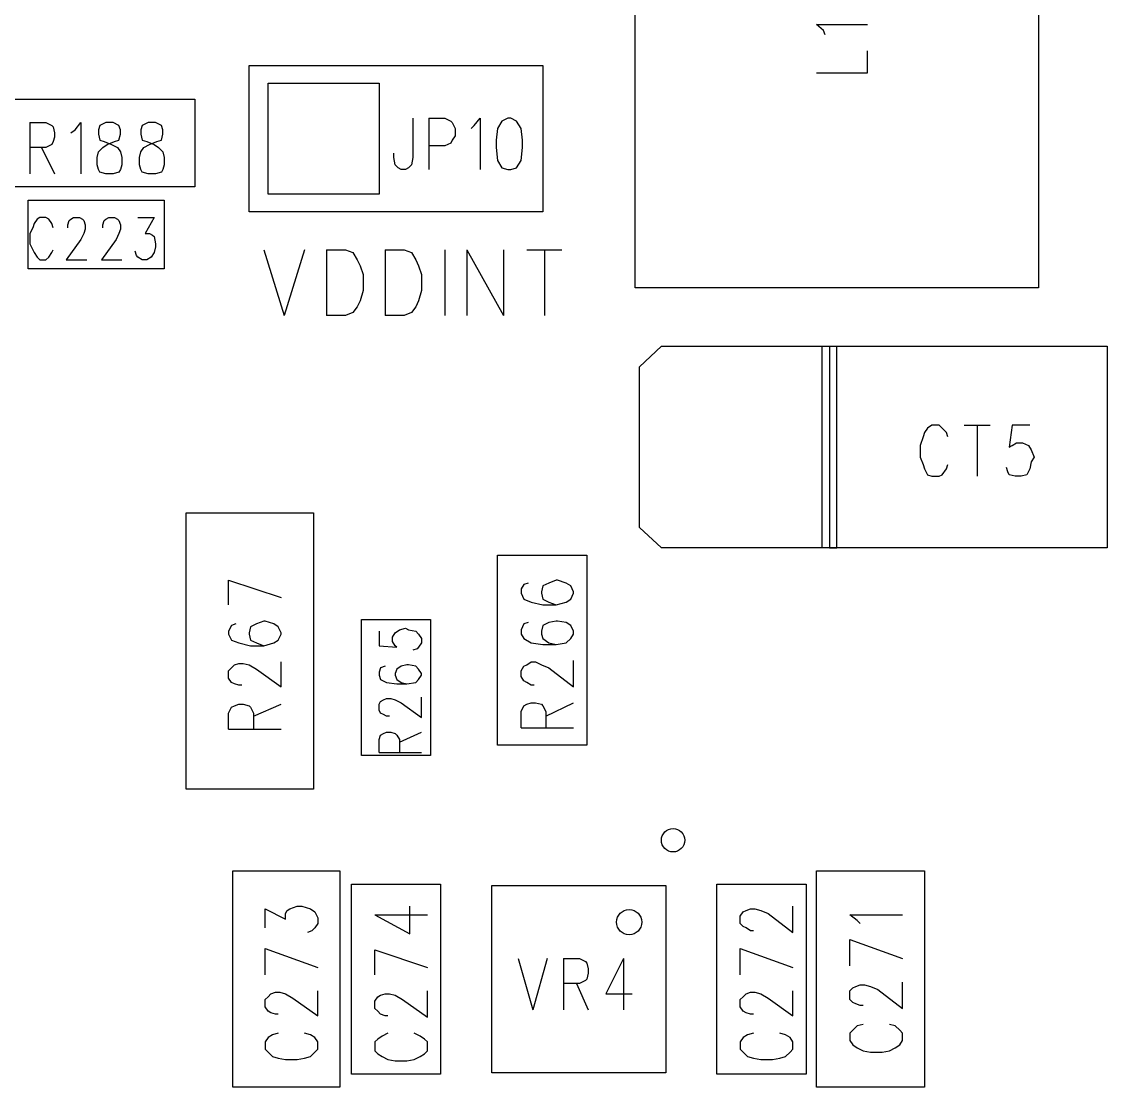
# Model space of a CAD drawing. Extents: x 11.9 to 28.1, y 10.8 to 21.2.
# Drawn here: x 17.841 to 18.584, y 17.892 to 18.621 of the extents above; entities that cross this region are included whole.
import ezdxf

# ---------------------------------------------------------------- set-up
doc = ezdxf.new("R2010")
doc.units = 0
doc.header["$MEASUREMENT"] = 0
doc.layers.add('LAYNR1', color=2, linetype='Continuous')

msp = doc.modelspace()

# ---------------------------------------------------------------- linework, layer by layer
at = {"layer": 'LAYNR1', "color": 7}
for points in [[(18.537, 18.739), (18.537, 18.439), (18.261, 18.439), (18.261, 18.77), (18.503, 18.77), (18.503, 18.739), (18.537, 18.739)], [(17.899, 18.552), (17.895, 18.55), (17.894, 18.547), (17.894, 18.544), (17.895, 18.54), (17.898, 18.539), (17.903, 18.537), (17.907, 18.535), (17.909, 18.532), (17.91, 18.528), (17.91, 18.523), (17.909, 18.52), (17.908, 18.518), (17.904, 18.517), (17.899, 18.517), (17.895, 18.518), (17.894, 18.52), (17.893, 18.523), (17.893, 18.528), (17.894, 18.532), (17.897, 18.535), (17.9, 18.537), (17.905, 18.539), (17.908, 18.54), (17.909, 18.544), (17.909, 18.547), (17.908, 18.55), (17.904, 18.552), (17.899, 18.552)], [(17.928, 18.552), (17.924, 18.55), (17.923, 18.547), (17.923, 18.544), (17.924, 18.54), (17.927, 18.539), (17.932, 18.537), (17.935, 18.535), (17.938, 18.532), (17.939, 18.528), (17.939, 18.523), (17.938, 18.52), (17.937, 18.518), (17.933, 18.517), (17.928, 18.517), (17.924, 18.518), (17.923, 18.52), (17.922, 18.523), (17.922, 18.528), (17.923, 18.532), (17.925, 18.535), (17.929, 18.537), (17.934, 18.539), (17.937, 18.54), (17.938, 18.544), (17.938, 18.547), (17.937, 18.55), (17.933, 18.552), (17.928, 18.552)], [(18.174, 18.555), (18.17, 18.553), (18.167, 18.548), (18.166, 18.54), (18.166, 18.535), (18.167, 18.526), (18.17, 18.521), (18.174, 18.52), (18.176, 18.52), (18.18, 18.521), (18.183, 18.526), (18.184, 18.535), (18.184, 18.54), (18.183, 18.548), (18.18, 18.553), (18.176, 18.555), (18.174, 18.555)]]:
    msp.add_lwpolyline(points, close=True, dxfattribs=at)
for points in [[(18.39, 18.615), (18.385, 18.619)], [(18.385, 18.619), (18.42, 18.619)], [(18.391, 18.612), (18.39, 18.615)], [(18.42, 18.586), (18.42, 18.601)], [(17.997, 18.591), (18.198, 18.591)], [(17.997, 18.491), (17.997, 18.591)], [(18.198, 18.591), (18.198, 18.491)], [(18.385, 18.586), (18.42, 18.586)], [(18.01, 18.579), (18.086, 18.579)], [(18.01, 18.503), (18.01, 18.579)], [(18.086, 18.579), (18.086, 18.503)], [(17.83, 18.568), (17.96, 18.568)], [(17.96, 18.568), (17.96, 18.508)], [(17.847, 18.552), (17.847, 18.517)], [(17.847, 18.552), (17.858, 18.552), (17.862, 18.55), (17.863, 18.549), (17.864, 18.545), (17.864, 18.542), (17.863, 18.539), (17.862, 18.537), (17.858, 18.535), (17.847, 18.535)], [(17.875, 18.545), (17.878, 18.547), (17.882, 18.552), (17.882, 18.517)], [(18.109, 18.555), (18.109, 18.528), (18.108, 18.523), (18.106, 18.521), (18.104, 18.52), (18.101, 18.52), (18.099, 18.521), (18.097, 18.523), (18.096, 18.528), (18.096, 18.531)], [(18.12, 18.555), (18.12, 18.52)], [(18.12, 18.555), (18.131, 18.555), (18.135, 18.553), (18.136, 18.552), (18.138, 18.548), (18.138, 18.543), (18.136, 18.54), (18.135, 18.538), (18.131, 18.536), (18.12, 18.536)], [(18.149, 18.548), (18.151, 18.55), (18.155, 18.555), (18.155, 18.52)], [(17.855, 18.535), (17.864, 18.517)], [(17.96, 18.508), (17.83, 18.508)], [(17.846, 18.499), (17.939, 18.499)], [(17.846, 18.452), (17.846, 18.499)], [(17.939, 18.499), (17.939, 18.452)], [(18.086, 18.503), (18.01, 18.503)], [(18.198, 18.491), (17.997, 18.491)], [(17.863, 18.48), (17.862, 18.483), (17.86, 18.486), (17.858, 18.487), (17.854, 18.487), (17.852, 18.486), (17.85, 18.483), (17.849, 18.48), (17.847, 18.476), (17.847, 18.469), (17.849, 18.465), (17.85, 18.463), (17.852, 18.46), (17.854, 18.458), (17.858, 18.458), (17.86, 18.46), (17.862, 18.463), (17.863, 18.465)], [(17.873, 18.48), (17.873, 18.482), (17.874, 18.485), (17.875, 18.486), (17.877, 18.487), (17.881, 18.487), (17.883, 18.486), (17.884, 18.485), (17.885, 18.482), (17.885, 18.479), (17.884, 18.476), (17.882, 18.472), (17.872, 18.458), (17.886, 18.458)], [(17.897, 18.48), (17.897, 18.482), (17.898, 18.485), (17.899, 18.486), (17.901, 18.487), (17.905, 18.487), (17.907, 18.486), (17.908, 18.485), (17.909, 18.482), (17.909, 18.479), (17.908, 18.476), (17.906, 18.472), (17.896, 18.458), (17.91, 18.458)], [(17.921, 18.487), (17.932, 18.487), (17.926, 18.476), (17.929, 18.476), (17.931, 18.475), (17.932, 18.474), (17.933, 18.469), (17.933, 18.467), (17.932, 18.463), (17.93, 18.46), (17.927, 18.458), (17.924, 18.458), (17.921, 18.46), (17.92, 18.461), (17.919, 18.464)], [(18.007, 18.465), (18.021, 18.42)], [(18.035, 18.465), (18.021, 18.42)], [(18.05, 18.465), (18.05, 18.42)], [(18.05, 18.465), (18.063, 18.465), (18.068, 18.463), (18.071, 18.458), (18.073, 18.454)], [(18.09, 18.465), (18.09, 18.42)], [(18.09, 18.465), (18.103, 18.465), (18.108, 18.463), (18.111, 18.458), (18.113, 18.454)], [(18.131, 18.465), (18.131, 18.42)], [(18.146, 18.465), (18.146, 18.42)], [(18.146, 18.465), (18.171, 18.42)], [(18.171, 18.465), (18.171, 18.42)], [(18.187, 18.465), (18.211, 18.465)], [(18.199, 18.465), (18.199, 18.42)], [(17.939, 18.452), (17.846, 18.452)], [(18.073, 18.454), (18.075, 18.448), (18.075, 18.437)], [(18.113, 18.454), (18.115, 18.448), (18.115, 18.437)], [(18.075, 18.437), (18.073, 18.43), (18.071, 18.426), (18.068, 18.422), (18.063, 18.42)], [(18.115, 18.437), (18.113, 18.43), (18.111, 18.426), (18.108, 18.422), (18.103, 18.42)], [(18.063, 18.42), (18.05, 18.42)], [(18.103, 18.42), (18.09, 18.42)], [(18.264, 18.385), (18.279, 18.399)], [(18.279, 18.399), (18.584, 18.399)], [(18.389, 18.261), (18.389, 18.399)], [(18.389, 18.399), (18.394, 18.399)], [(18.394, 18.399), (18.394, 18.261)], [(18.399, 18.261), (18.399, 18.399)], [(18.584, 18.399), (18.584, 18.261)], [(18.264, 18.275), (18.264, 18.385)], [(18.475, 18.337), (18.474, 18.34), (18.471, 18.343), (18.469, 18.345), (18.464, 18.345), (18.461, 18.343), (18.459, 18.34), (18.458, 18.337), (18.456, 18.331), (18.456, 18.323), (18.458, 18.318), (18.459, 18.315), (18.461, 18.311), (18.464, 18.31), (18.469, 18.31), (18.471, 18.311), (18.474, 18.315), (18.475, 18.318)], [(18.486, 18.345), (18.504, 18.345)], [(18.495, 18.345), (18.495, 18.31)], [(18.531, 18.345), (18.519, 18.345), (18.517, 18.33), (18.519, 18.331), (18.522, 18.333), (18.526, 18.333), (18.53, 18.331), (18.532, 18.328), (18.534, 18.323), (18.532, 18.32), (18.531, 18.315), (18.529, 18.311), (18.525, 18.31), (18.521, 18.31), (18.517, 18.311), (18.516, 18.313), (18.515, 18.316)], [(17.954, 18.096), (17.954, 18.285)], [(17.954, 18.285), (18.041, 18.285)], [(18.041, 18.285), (18.041, 18.096)], [(18.279, 18.261), (18.264, 18.275)], [(18.584, 18.261), (18.279, 18.261)], [(18.394, 18.261), (18.399, 18.261)], [(18.167, 18.126), (18.167, 18.256)], [(18.167, 18.256), (18.228, 18.256)], [(18.228, 18.256), (18.228, 18.126)], [(17.983, 18.239), (18.019, 18.227)], [(17.983, 18.222), (17.983, 18.239)], [(18.188, 18.237), (18.185, 18.236), (18.183, 18.233), (18.183, 18.23), (18.185, 18.226), (18.19, 18.224), (18.198, 18.222), (18.207, 18.222), (18.214, 18.224), (18.217, 18.226), (18.219, 18.23), (18.219, 18.231), (18.217, 18.235), (18.214, 18.237), (18.208, 18.239), (18.207, 18.239), (18.202, 18.237), (18.198, 18.235), (18.197, 18.231), (18.197, 18.23), (18.198, 18.226), (18.202, 18.224), (18.207, 18.222)], [(17.985, 18.208), (17.983, 18.204)], [(17.988, 18.209), (17.985, 18.208)], [(17.998, 18.207), (17.997, 18.203)], [(18.002, 18.209), (17.998, 18.207)], [(18.007, 18.211), (18.002, 18.209)], [(18.008, 18.211), (18.007, 18.211)], [(18.014, 18.209), (18.008, 18.211)], [(18.017, 18.207), (18.014, 18.209)], [(18.019, 18.203), (18.017, 18.207)], [(18.074, 18.119), (18.074, 18.212)], [(18.074, 18.212), (18.121, 18.212)], [(18.121, 18.212), (18.121, 18.119)], [(18.188, 18.21), (18.185, 18.209), (18.183, 18.205), (18.183, 18.202), (18.185, 18.199), (18.19, 18.196), (18.198, 18.195), (18.207, 18.195), (18.214, 18.196), (18.217, 18.199), (18.219, 18.202), (18.219, 18.204), (18.217, 18.208), (18.214, 18.21), (18.208, 18.211), (18.207, 18.211), (18.202, 18.21), (18.198, 18.208), (18.197, 18.204), (18.197, 18.202), (18.198, 18.199), (18.202, 18.196), (18.207, 18.195)], [(17.983, 18.204), (17.983, 18.202)], [(17.983, 18.202), (17.985, 18.198)], [(17.997, 18.203), (17.997, 18.202)], [(17.997, 18.202), (17.998, 18.198)], [(18.017, 18.198), (18.019, 18.202)], [(18.019, 18.202), (18.019, 18.203)], [(18.086, 18.204), (18.086, 18.194), (18.098, 18.193), (18.097, 18.194), (18.095, 18.197), (18.095, 18.2), (18.097, 18.203), (18.1, 18.205), (18.104, 18.206), (18.106, 18.205), (18.111, 18.204), (18.113, 18.202), (18.115, 18.199), (18.115, 18.196), (18.113, 18.193), (18.112, 18.192), (18.109, 18.191)], [(17.985, 18.198), (17.99, 18.196)], [(17.99, 18.196), (17.998, 18.194)], [(17.998, 18.198), (18.002, 18.196)], [(17.998, 18.194), (18.007, 18.194)], [(18.002, 18.196), (18.007, 18.194)], [(18.007, 18.194), (18.014, 18.196)], [(18.014, 18.196), (18.017, 18.198)], [(18.192, 18.167), (18.19, 18.167), (18.187, 18.169), (18.185, 18.17), (18.183, 18.173), (18.183, 18.177), (18.185, 18.18), (18.187, 18.181), (18.19, 18.183), (18.193, 18.183), (18.197, 18.181), (18.202, 18.179), (18.219, 18.166), (18.219, 18.184)], [(17.983, 18.177), (17.985, 18.179)], [(17.983, 18.172), (17.983, 18.177)], [(17.985, 18.179), (17.987, 18.181)], [(17.987, 18.181), (17.99, 18.182)], [(17.99, 18.182), (17.993, 18.182)], [(17.993, 18.182), (17.997, 18.181)], [(17.997, 18.181), (18.002, 18.178)], [(18.002, 18.178), (18.019, 18.166)], [(18.019, 18.166), (18.019, 18.183)], [(18.09, 18.18), (18.087, 18.179), (18.086, 18.176), (18.086, 18.174), (18.087, 18.171), (18.091, 18.169), (18.098, 18.168), (18.105, 18.168), (18.111, 18.169), (18.113, 18.171), (18.115, 18.174), (18.115, 18.175), (18.113, 18.178), (18.111, 18.18), (18.106, 18.181), (18.105, 18.181), (18.101, 18.18), (18.098, 18.178), (18.097, 18.175), (18.097, 18.174), (18.098, 18.171), (18.101, 18.169), (18.105, 18.168)], [(17.985, 18.169), (17.983, 18.172)], [(17.987, 18.168), (17.985, 18.169)], [(17.99, 18.167), (17.987, 18.168)], [(17.992, 18.167), (17.99, 18.167)], [(18.093, 18.146), (18.091, 18.146), (18.089, 18.147), (18.087, 18.148), (18.086, 18.15), (18.086, 18.154), (18.087, 18.156), (18.089, 18.157), (18.091, 18.158), (18.094, 18.158), (18.097, 18.157), (18.101, 18.155), (18.115, 18.145), (18.115, 18.159)], [(18.183, 18.138), (18.183, 18.149), (18.185, 18.153), (18.187, 18.154), (18.19, 18.155), (18.193, 18.155), (18.197, 18.154), (18.198, 18.153), (18.2, 18.149), (18.2, 18.138)], [(18.2, 18.146), (18.219, 18.155)], [(17.983, 18.148), (17.985, 18.152)], [(17.983, 18.137), (17.983, 18.148)], [(17.985, 18.152), (17.987, 18.153)], [(17.987, 18.153), (17.99, 18.154)], [(17.99, 18.154), (17.993, 18.154)], [(17.993, 18.154), (17.997, 18.153)], [(17.997, 18.153), (17.998, 18.152)], [(17.998, 18.152), (18, 18.148)], [(18, 18.146), (18.019, 18.154)], [(18, 18.148), (18, 18.137)], [(17.983, 18.137), (18.019, 18.137)], [(18.086, 18.121), (18.086, 18.13), (18.087, 18.133), (18.089, 18.134), (18.091, 18.135), (18.094, 18.135), (18.097, 18.134), (18.098, 18.133), (18.1, 18.13), (18.1, 18.121)], [(18.1, 18.128), (18.115, 18.135)], [(18.183, 18.138), (18.219, 18.138)], [(18.228, 18.126), (18.167, 18.126)], [(18.121, 18.119), (18.074, 18.119)], [(18.086, 18.121), (18.115, 18.121)], [(18.041, 18.096), (17.954, 18.096)], [(17.986, 17.892), (17.986, 18.04)], [(17.986, 18.04), (18.059, 18.04)], [(18.059, 18.04), (18.059, 17.892)], [(18.385, 17.892), (18.385, 18.04)], [(18.385, 18.04), (18.459, 18.04)], [(18.459, 18.04), (18.459, 17.892)], [(18.067, 17.901), (18.067, 18.031)], [(18.067, 18.031), (18.128, 18.031)], [(18.128, 18.031), (18.128, 17.901)], [(18.163, 17.902), (18.163, 18.03)], [(18.163, 18.03), (18.282, 18.03)], [(18.282, 18.03), (18.282, 17.902)], [(18.317, 17.901), (18.317, 18.031)], [(18.317, 18.031), (18.378, 18.031)], [(18.378, 18.031), (18.378, 17.901)], [(18.008, 18.001), (18.008, 18.014)], [(18.008, 18.014), (18.022, 18.007)], [(18.023, 18.013), (18.025, 18.014)], [(18.025, 18.014), (18.03, 18.016)], [(18.03, 18.016), (18.033, 18.016)], [(18.033, 18.016), (18.039, 18.014)], [(18.039, 18.014), (18.042, 18.012)], [(18.083, 18.01), (18.107, 17.997), (18.107, 18.016)], [(18.337, 18.013), (18.34, 18.014)], [(18.34, 18.014), (18.343, 18.014)], [(18.343, 18.014), (18.347, 18.013)], [(18.369, 17.998), (18.369, 18.016)], [(18.022, 18.011), (18.023, 18.013)], [(18.022, 18.007), (18.022, 18.011)], [(18.042, 18.012), (18.044, 18.008)], [(18.044, 18.008), (18.044, 18.004)], [(18.083, 18.01), (18.119, 18.01)], [(18.333, 18.009), (18.335, 18.012)], [(18.333, 18.004), (18.333, 18.009)], [(18.335, 18.012), (18.337, 18.013)], [(18.347, 18.013), (18.352, 18.011)], [(18.352, 18.011), (18.369, 17.998)], [(18.415, 18.004), (18.413, 18.006), (18.408, 18.01), (18.444, 18.01)], [(18.04, 17.999), (18.037, 17.998)], [(18.042, 18.001), (18.04, 17.999)], [(18.044, 18.004), (18.042, 18.001)], [(18.335, 18.002), (18.333, 18.004)], [(18.337, 18.001), (18.335, 18.002)], [(18.34, 17.999), (18.337, 18.001)], [(18.342, 17.999), (18.34, 17.999)], [(18.408, 17.993), (18.444, 17.98)], [(18.408, 17.975), (18.408, 17.993)], [(18.008, 17.987), (18.044, 17.974)], [(18.008, 17.969), (18.008, 17.987)], [(18.083, 17.986), (18.119, 17.974)], [(18.083, 17.969), (18.083, 17.986)], [(18.333, 17.987), (18.369, 17.974)], [(18.333, 17.969), (18.333, 17.987)], [(18.181, 17.98), (18.191, 17.945)], [(18.201, 17.98), (18.191, 17.945)], [(18.212, 17.98), (18.212, 17.945)], [(18.212, 17.98), (18.223, 17.98)], [(18.223, 17.98), (18.227, 17.978)], [(18.227, 17.978), (18.228, 17.977)], [(18.228, 17.977), (18.229, 17.973)], [(18.253, 17.98), (18.241, 17.956)], [(18.253, 17.98), (18.253, 17.945)], [(18.229, 17.97), (18.228, 17.966)], [(18.229, 17.973), (18.229, 17.97)], [(18.223, 17.963), (18.212, 17.963)], [(18.221, 17.963), (18.229, 17.945)], [(18.227, 17.965), (18.223, 17.963)], [(18.228, 17.966), (18.227, 17.965)], [(18.417, 17.948), (18.415, 17.948), (18.412, 17.949), (18.41, 17.95), (18.408, 17.952), (18.408, 17.958), (18.41, 17.96), (18.412, 17.961), (18.415, 17.962), (18.418, 17.962), (18.422, 17.961), (18.427, 17.959), (18.444, 17.946), (18.444, 17.964)], [(18.008, 17.952), (18.01, 17.954)], [(18.01, 17.954), (18.012, 17.956)], [(18.012, 17.956), (18.015, 17.957)], [(18.015, 17.957), (18.018, 17.957)], [(18.018, 17.957), (18.022, 17.956)], [(18.022, 17.956), (18.027, 17.953)], [(18.044, 17.941), (18.044, 17.958)], [(18.092, 17.941), (18.09, 17.941), (18.087, 17.942), (18.085, 17.944), (18.083, 17.946), (18.083, 17.951), (18.085, 17.954), (18.087, 17.955), (18.09, 17.956), (18.093, 17.956), (18.097, 17.955), (18.102, 17.952), (18.119, 17.94), (18.119, 17.958)], [(18.241, 17.956), (18.259, 17.956)], [(18.333, 17.952), (18.335, 17.954)], [(18.335, 17.954), (18.337, 17.956)], [(18.337, 17.956), (18.34, 17.957)], [(18.34, 17.957), (18.343, 17.957)], [(18.343, 17.957), (18.347, 17.956)], [(18.347, 17.956), (18.352, 17.953)], [(18.369, 17.941), (18.369, 17.958)], [(18.008, 17.947), (18.008, 17.952)], [(18.01, 17.944), (18.008, 17.947)], [(18.027, 17.953), (18.044, 17.941)], [(18.333, 17.947), (18.333, 17.952)], [(18.335, 17.944), (18.333, 17.947)], [(18.352, 17.953), (18.369, 17.941)], [(18.012, 17.943), (18.01, 17.944)], [(18.015, 17.942), (18.012, 17.943)], [(18.017, 17.942), (18.015, 17.942)], [(18.337, 17.943), (18.335, 17.944)], [(18.34, 17.942), (18.337, 17.943)], [(18.342, 17.942), (18.34, 17.942)], [(18.417, 17.935), (18.413, 17.934), (18.41, 17.931), (18.408, 17.929), (18.408, 17.924), (18.41, 17.921), (18.413, 17.919), (18.417, 17.917), (18.422, 17.916), (18.43, 17.916), (18.435, 17.917), (18.439, 17.919), (18.442, 17.921), (18.444, 17.924), (18.444, 17.929), (18.442, 17.931), (18.439, 17.934), (18.435, 17.935)], [(18.01, 17.926), (18.008, 17.923)], [(18.013, 17.928), (18.01, 17.926)], [(18.017, 17.929), (18.013, 17.928)], [(18.039, 17.928), (18.035, 17.929)], [(18.042, 17.926), (18.039, 17.928)], [(18.044, 17.923), (18.042, 17.926)], [(18.092, 17.929), (18.088, 17.927), (18.085, 17.925), (18.083, 17.923), (18.083, 17.917), (18.085, 17.915), (18.088, 17.913), (18.092, 17.911), (18.097, 17.91), (18.105, 17.91), (18.11, 17.911), (18.114, 17.913), (18.117, 17.915), (18.119, 17.917), (18.119, 17.923), (18.117, 17.925), (18.114, 17.927), (18.11, 17.929)], [(18.335, 17.926), (18.333, 17.923)], [(18.338, 17.928), (18.335, 17.926)], [(18.342, 17.929), (18.338, 17.928)], [(18.364, 17.928), (18.36, 17.929)], [(18.367, 17.926), (18.364, 17.928)], [(18.369, 17.923), (18.367, 17.926)], [(18.008, 17.923), (18.008, 17.918)], [(18.008, 17.918), (18.01, 17.916)], [(18.042, 17.916), (18.044, 17.918)], [(18.044, 17.918), (18.044, 17.923)], [(18.333, 17.923), (18.333, 17.918)], [(18.333, 17.918), (18.335, 17.916)], [(18.367, 17.916), (18.369, 17.918)], [(18.369, 17.918), (18.369, 17.923)], [(18.01, 17.916), (18.013, 17.913)], [(18.013, 17.913), (18.017, 17.912)], [(18.017, 17.912), (18.022, 17.911)], [(18.022, 17.911), (18.03, 17.911)], [(18.03, 17.911), (18.035, 17.912)], [(18.035, 17.912), (18.039, 17.913)], [(18.039, 17.913), (18.042, 17.916)], [(18.335, 17.916), (18.338, 17.913)], [(18.338, 17.913), (18.342, 17.912)], [(18.342, 17.912), (18.347, 17.911)], [(18.347, 17.911), (18.355, 17.911)], [(18.355, 17.911), (18.36, 17.912)], [(18.36, 17.912), (18.364, 17.913)], [(18.364, 17.913), (18.367, 17.916)], [(18.282, 17.902), (18.163, 17.902)], [(18.128, 17.901), (18.067, 17.901)], [(18.378, 17.901), (18.317, 17.901)], [(18.059, 17.892), (17.986, 17.892)], [(18.459, 17.892), (18.385, 17.892)]]:
    msp.add_lwpolyline(points, dxfattribs=at)
for centre, radius in [((18.287, 18.061), 0.008), ((18.257, 18.005), 0.0086)]:
    msp.add_circle(centre, radius, dxfattribs=at)

doc.saveas('drawing.dxf')
